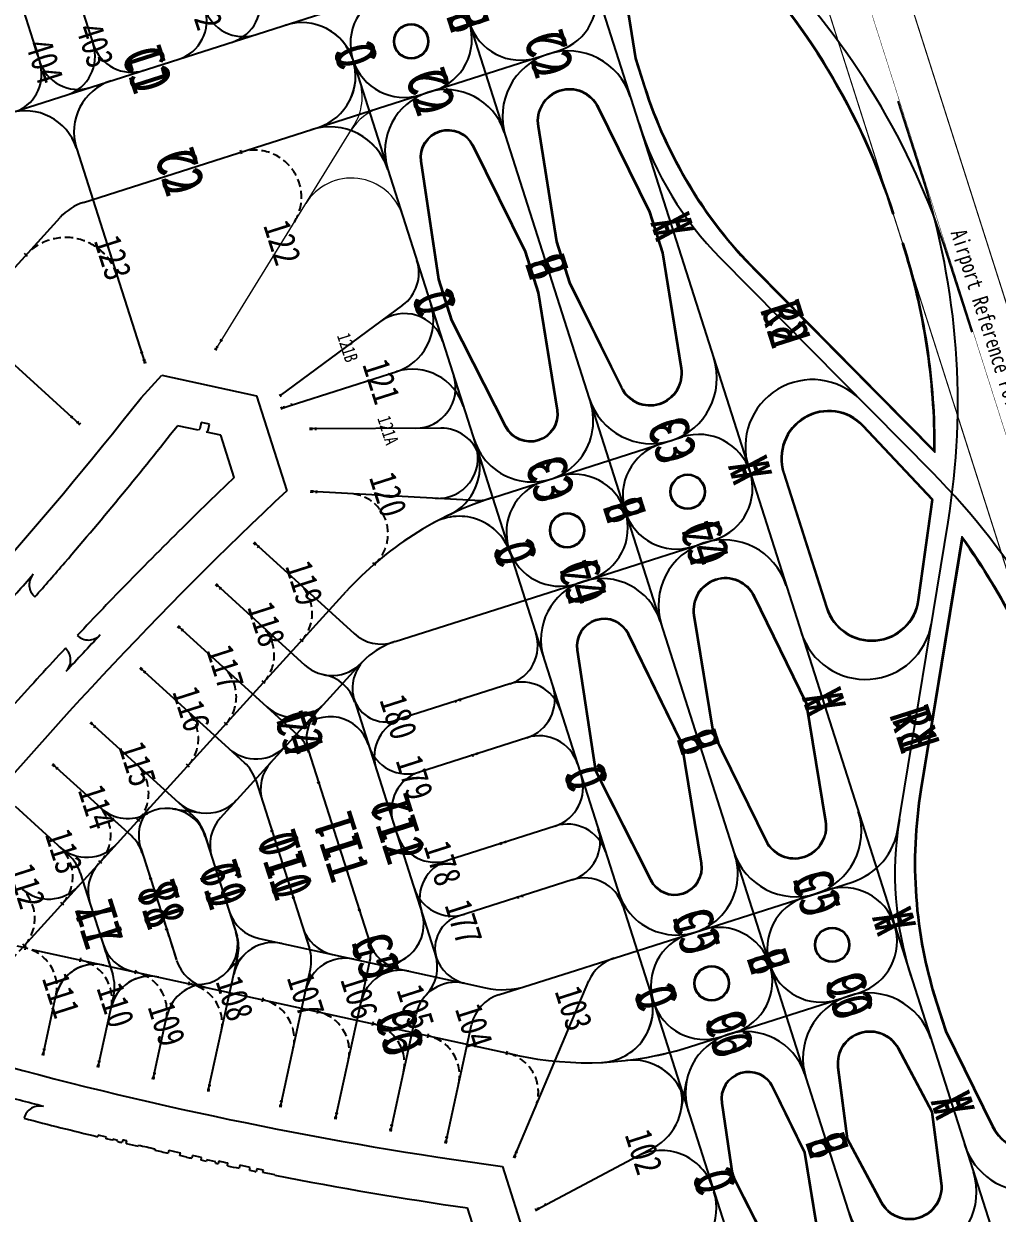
# Model space of a CAD drawing. Header units: millimetres. Extents: x -2014 to 2130, y -3279 to 3021.
# Drawn here: x 282 to 1007, y -108 to 777 of the extents above; entities that cross this region are included whole.
import ezdxf
from ezdxf.enums import TextEntityAlignment as Align

# ---------------------------------------------------------------- set-up
doc = ezdxf.new("R2010")
doc.units = ezdxf.units.MM
for name, pattern in [('DASHED', [19.05, 12.7, -6.35]), ('DASHEDX2', [1.5, 1, -0.5]), ('HIDDEN', [0.375, 0.25, -0.125])]:
    doc.linetypes.add(name, pattern=pattern)
for name, color, linetype in [('MapLayer_ARP', 7, 'Continuous'), ('MapLayer_Axial_GSD_11', 14, 'Continuous'), ('MapLayer_Pushbackline', 6, 'DASHEDX2'), ('MapLayer_Runway_GSD_11', 50, 'Continuous'), ('MapLayer_RunwayAxial', 102, 'Continuous'), ('MapLayer_Stopbar_GSD_11', 1, 'DASHED'), ('MapLayer_Taxiway_GSD_11', 250, 'Continuous'), ('MapLayer_TaxiwayName_GSD_06', 170, 'Continuous'), ('MapLayer_TaxiwayNameWest', 170, 'Continuous'), ('MapLayer_Terminal_GSD_14', 136, 'Continuous')]:
    doc.layers.add(name, color=color, linetype=linetype)
doc.layers.add('MapLayer_ParkingName', color=7, linetype='Continuous', lineweight=0)
doc.styles.add('黑体', font='simhei.ttf', dxfattribs={"width": 0.8})

msp = doc.modelspace()

# ---------------------------------------------------------------- linework, layer by layer
at = {"layer": 'MapLayer_Axial_GSD_11', "ltscale": 0.3}
for p, q in [((301.32, 2077.72), (1381.02, -1305.42)), ((207.29, 2051.65), (1350.92, -1531.79)), ((528.3, 708.67), (680.73, 757.31)), ((527.09, 750.27), (810.61, -138.09)), ((951.49, 662.42), (933.25, 719.58)), ((800.61, 602.87), (958.49, 443.32)), ((988.15, 547.57), (969.9, 604.73)), ((630.88, 424.4), (772.54, 469.61)), ((932.43, 175.07), (970.3, 406.32)), ((644.44, 344.75), (796.87, 393.4)), ((727.75, 83.72), (898.83, 138.32)), ((777.68, 15.68), (904.49, 56.15))]:
    msp.add_line(p, q, dxfattribs=at)
at = {"layer": 'MapLayer_Axial_GSD_11', "ltscale": 0.25}
for p, q in [((284.67, 915.38), (333.62, 762)), ((244.66, 902.61), (293.82, 748.57)), ((257.71, 706.29), (503.98, 784.88)), ((326.44, 644.25), (539.26, 712.16)), ((321.13, 684.54), (351.21, 590.29)), ((181.09, 492.48), (309.02, 633.06)), ((343.26, 615.2), (351.21, 590.29)), ((323.4, 479.06), (194.9, 595.99)), ((351.29, 590.05), (372.12, 524.79)), ((564, 567.71), (472.89, 500.39)), ((473.98, 490.98), (559.7, 518.33)), ((617.82, 422.3), (496.05, 429.12)), ((453.7, 390.78), (527.86, 323.29)), ((282.31, 91.09), (521.99, 354.49)), ((425.43, 359.71), (491.2, 299.86)), ((558.53, 317.33), (644.44, 344.75)), ((397.16, 328.65), (462.94, 268.8)), ((368.9, 297.58), (434.67, 237.73)), ((428.4, 186.26), (532.4, 300.56)), ((643.84, 285.78), (559.06, 258.72)), ((643.84, 285.78), (559.06, 258.72)), ((462.94, 268.8), (482, 251.45)), ((462.94, 268.8), (485.84, 247.95)), ((528.14, 273.36), (588.91, 82.95)), ((331.88, 256.9), (407.99, 187.64)), ((656.61, 245.77), (576.59, 220.23)), ((656.61, 245.77), (576.59, 220.23)), ((434.67, 237.73), (446.3, 227.15)), ((493.89, 235.95), (539.27, 93.77)), ((303.61, 225.84), (339.17, 193.48)), ((454.68, 214.09), (494.64, 88.88)), ((275.35, 194.77), (315.58, 158.16)), ((336.85, 195.6), (361.79, 172.9)), ((392.75, 192.93), (413.95, 189.91, 0)), ((392.75, 192.93), (413.95, 189.91)), ((392.75, 192.93), (413.95, 189.91)), ((677.59, 180.03), (597.57, 154.49)), ((677.59, 180.03), (597.57, 154.49)), ((416.08, 175.53), (440.84, 97.95)), ((416.38, 174.58), (422.01, 156.95)), ((368.96, 163.65), (395.55, 80.34)), ((422.01, 156.95), (440.84, 97.95)), ((323.97, 145.09), (331.18, 122.51)), ((690.36, 140.02), (605.57, 112.96)), ((331.18, 122.51), (340.92, 91.98)), ((340.92, 91.98), (348.13, 69.4)), ((457.1, 96.34), (609.66, 63.07)), ((287.77, 88.22), (341.51, 76.5)), ((419.34, -17.16), (441.27, 83.39)), ((446.51, 84.68), (432.33, 70.67)), ((545.39, 67.41), (566.78, 82.1)), ((693.45, 72.78), (727.75, 83.72)), ((341.35, 76.54), (649.49, 9.36)), ((492.03, 58.02), (495.37, 73.37)), ((533.06, 49.07), (539.66, 79.33)), ((635.53, 54.29), (693.45, 72.78)), ((611.1, 62.76), (625.67, 59.58)), ((647.26, -66.63), (702.83, 64.78)), ((296.24, 9.68), (305.81, 53.58)), ((337.27, 0.74), (348.86, 53.89)), ((473.08, -28.87), (492.03, 58.02)), ((473.08, -28.87), (492.03, 58.02)), ((514.12, -37.82), (533.06, 49.07)), ((378.31, -8.21), (388.55, 38.76)), ((387.88, 35.69), (388.7, 39.46)), ((555.15, -46.77), (574.1, 40.12)), ((596.19, -55.72), (615.34, 32.1)), ((771.52, -31.33), (775.48, -10.15)), ((663.51, -105.64), (750.93, -59.32))]:
    msp.add_line(p, q, dxfattribs=at)
at = {"layer": 'MapLayer_Axial_GSD_11', "lineweight": 0, "ltscale": 0.001}
msp.add_line((424.87, 534.75), (527.94, 701.71), dxfattribs=at)
at = {"layer": 'MapLayer_Axial_GSD_11', "linetype": 'ByBlock', "ltscale": 0.25}
msp.add_line((592.46, 476.24), (495.39, 475.68), dxfattribs=at)
at = {"layer": 'MapLayer_Axial_GSD_11', "ltscale": 0.3}
for centre, radius, start, end in [((668.56, 795.42), 40, 287.7, 107.7), ((651.89, 790.1), 40, 107.7, 287.7), ((445.94, 437.52), 550, 17.7, 44.7), ((575.68, 765.78), 40, 287.7, 107.7), ((565.2, 762.43), 40, 107.7, 287.7), ((488.99, 738.11), 40, 333.13938, 62.26062), ((687.21, 708.21), 48.75, 17.7, 197.7), ((596.44, 682.65), 45.5, 17.7, 197.7), ((978.31, 778.72), 250, 197.7, 224.7), ((509.74, 654.98), 45.5, 17.7, 59.3464), ((427.53, 495.2), 550, 350.7, 17.7), ((749.39, 513.39), 48.75, 197.7, 17.69996), ((869.34, 462.33), 50, 44.7, 197.7), ((660.59, 481.64), 45.5, 197.7, 17.7), ((784.71, 431.5), 40, 287.7, 107.7), ((768.03, 426.18), 40, 107.7, 287.7), ((581.64, 447.79), 40, 333.13938, 17.7), ((567.55, 56.45), 550, 17.7, 44.7), ((681.34, 398.52), 40, 107.7, 287.7), ((691.82, 401.86), 40, 287.7, 107.7), ((706.89, 186.23), 250, 107.7, 110.29014), ((606.29, 370.57), 40, 17.7, 62.26131), ((803.35, 344.29), 48.75, 17.7, 197.7), ((712.58, 318.74), 45.5, 17.7, 197.7), ((908.64, 339.18), 50, 197.7, 350.7), ((857.01, 176.15), 48.75, 197.7, 17.69996), ((883.63, 185.96), 50, 287.7, 352.03858), ((1180.74, 144.4), 250, 170.7, 197.7), ((768.21, 144.4), 45.5, 197.7, 17.7), ((892.33, 94.26), 40, 287.7, 107.7), ((875.66, 88.94), 40, 107.7, 287.7), ((788.97, 61.27), 40, 107.7, 287.7), ((799.45, 64.62), 40, 287.7, 107.7), ((710.5, 44.03), 40, 333.13938, 17.7), ((910.98, 7.05), 48.75, 17.7, 197.7), ((820.2, -18.51), 45.5, 17.7, 197.7), ((701.67, 253.85), 250, 281.52619, 287.7), ((735.46, -34.18), 40, 17.7, 62.26062), ((1030.25, -41.88), 50, 197.7, 350.7), ((942.75, -92.5), 48.75, 197.7, 17.69996)]:
    msp.add_arc(centre, radius, start, end, dxfattribs=at)
at = {"layer": 'MapLayer_Axial_GSD_11', "ltscale": 0.25}
for centre, radius, start, end in [((428.17, 792.18), 30, 287.7, 17.7), ((388.16, 779.41), 30, 287.7, 17.7), ((445.32, 797.65), 30, 197.7, 287.7), ((488.99, 738.11), 40, 287.7, 107.7), ((305.04, 752.88), 30, 287.7, 17.7), ((362.2, 771.12), 30, 197.7, 287.7), ((265.16, 739.68), 30, 294.19831, 17.7), ((322.19, 758.35), 30, 197.7, 287.7), ((359.24, 696.7, -0.77), 40, 107.7, 197.7), ((283.03, 672.38, -0.77), 40, 17.7, 107.7), ((509.74, 654.98), 45.5, 17.7, 107.7), ((338.6, 606.14), 40, 107.7, 137.70001), ((546.17, 591.83), 30, 306.46054, 17.7), ((547.02, 556.27, 0), 40, 287.00122, 17.7), ((565.43, 531.47), 30, 17.7, 126.46054), ((571.34, 480.05, 0), 40, 17.7, 107.00122), ((573.52, 506.13), 30, 270.32972, 17.7), ((592.63, 446.24), 30, 17.7, 90.32972), ((590.19, 453.9), 30, 266.79457, 17.7), ((581.64, 447.79), 40, 295.58788, 17.7), ((706.89, 186.23), 250, 107.7, 137.70001), ((619.49, 452.26), 30, 266.79458, 287.7), ((606.29, 370.57), 40, 17.7, 118.62447), ((548.05, 345.48), 30, 227.70001, 287.7), ((634.72, 314.36), 30, 287.7, 17.7), ((576.78, 260.18), 60, 107.7, 131.95444), ((511.39, 322.05), 30, 227.70001, 317.70001), ((556.72, 282.49), 30, 131.95444, 197.7), ((499.91, 263.16), 30, 17.7, 78.96033), ((652.96, 257.2), 30, 17.7, 107.7), ((647.49, 274.35), 30, 287.7, 17.7), ((551.45, 282.54), 25, 197.7, 287.7), ((483.13, 290.98), 30, 227.70001, 317.70001), ((510.04, 231.41), 30, 17.7, 137.70001), ((522.47, 245.07), 30, 137.7, 197.7), ((572.94, 231.66), 30, 107.7, 197.7), ((465.65, 225.76), 30, 17.7, 47.7), ((454.86, 259.92), 30, 227.70001, 317.70001), ((567.47, 248.81), 30, 197.7, 287.7), ((665.73, 217.19), 30, 17.7, 107.7), ((426.1, 204.97), 30, 17.7, 47.70001), ((488.28, 207.49), 30, 137.70001, 197.7), ((585.71, 191.65), 30, 107.7, 197.7), ((668.47, 208.61), 30, 287.7, 17.7), ((417.3, 219.74), 30, 227.7, 261.89165), ((418.18, 219.61), 30, 261.89166, 317.70001), ((359.36, 215.67), 30, 227.70001, 299.07036), ((388.51, 163.23), 30, 17.7, 137.70001), ((397.45, 173.05), 30, 137.70001, 197.7), ((387.8, 165.46), 30, 17.7, 47.70001), ((450.59, 166.07), 30, 137.7, 197.7), ((686.71, 151.45), 30, 17.7, 107.7), ((681.24, 168.6), 30, 287.7, 17.7), ((341.6, 150.71, -0.71), 30, 17.7, 47.70001), ((588.45, 183.07), 30, 197.7, 287.7), ((328.77, 186.72), 30, 227.70001, 317.70001), ((295.39, 135.97, -0.47), 30, 17.7, 47.70001), ((359.76, 131.63), 30, 137.70001, 197.7), ((606.69, 125.91), 30, 107.7, 197.7), ((300.5, 155.66), 30, 227.70001, 317.70001), ((601.22, 143.06), 30, 197.7, 287.7), ((699.48, 111.44), 30, 17.7, 107.7), ((463.49, 125.65), 30, 197.7, 257.69999), ((549.8, 106.83), 30, 257.69999, 17.7), ((613.17, 89.15), 25, 107.7, 197.7), ((411.25, 92), 30, 257.69999, 17.7), ((411.96, 89.78), 30, 347.69999, 17.7), ((518.21, 113.72), 30, 197.7, 257.69999), ((518.21, 113.72), 30, 197.7, 257.7), ((369.5, 101.11), 30, 197.7, 257.7), ((467.6, 63.34), 30, 77.69999, 167.69999), ((466.06, 79.76), 30, 347.69999, 17.7), ((510.35, 85.72), 30, 347.69999, 17.7), ((567.85, 102.89), 30, 197.7, 257.69999), ((424.22, 89.18), 30, 197.7, 257.7), ((521.34, 51.62), 30, 77.69999, 167.69999), ((559.93, 75.08), 30, 316.43967, 17.7), ((617.49, 92.07), 30, 197.7, 257.69999), ((730.46, 53.1), 30, 107.7, 157.07898), ((335.12, 47.19), 30, 77.69999, 167.69999), ((335.12, 47.19), 30, 77.7, 167.7), ((562.37, 42.68), 30, 77.69999, 167.69999), ((376.15, 38.25), 30, 77.69999, 167.69999), ((376.15, 38.25), 30, 77.7, 167.7), ((319.55, 60.28, -0.47), 30, 347.69999, 17.7), ((417.86, 32.37), 30, 96.32964, 167.69999), ((417.86, 32.37), 30, 96.32966, 167.7), ((603.41, 33.73), 30, 77.69999, 167.69999), ((644.65, 25.71), 30, 107.7, 167.69999), ((638.45, 118.2), 60, 257.69999, 287.7), ((710.5, 44.03), 40, 272.40758, 17.7), ((701.67, 253.85), 250, 257.69999, 287.7), ((735.46, -34.18), 40, 17.7, 96.68954), ((732.2, -23.98), 40, 297.91937, 17.7), ((756.92, -101.42), 40, 17.7, 117.91937), ((757.84, -104.32, 8.51), 40, 287.70037, 17.7)]:
    msp.add_arc(centre, radius, start, end, dxfattribs=at)
at = {"layer": 'MapLayer_Axial_GSD_11', "lineweight": 0, "ltscale": 0.001}
for centre, start, end in [((493.9, 722.72), 328.31424, 17.7), ((559.46, 676.62), 107.7, 148.31424), ((525.94, 622.33), 17.7, 148.31424)]:
    msp.add_arc(centre, 40, start, end, dxfattribs=at)
at = {"layer": 'MapLayer_Pushbackline', "ltscale": 6}
for p, q in [((444.32, 680.28), (443.41, 683.14)), ((284.58, 604.08, -0.53), (282.36, 606.1, -0.53)), ((543.98, 373.9), (541.77, 375.92)), ((490.04, 317.15), (487.82, 319.17)), ((461.78, 286.08), (459.56, 288.09)), ((433.51, 255.01), (431.29, 257.03)), ((405.24, 223.95), (403.03, 225.97)), ((336.85, 195.6), (361.79, 172.9)), ((368.22, 183.29), (366, 185.31)), ((308.58, 164.54), (311.1, 162.24)), ((368.96, 163.65), (395.55, 80.34)), ((339.96, 152.2), (337.74, 154.22)), ((311.7, 121.14), (309.48, 123.16)), ((282.87, 89.25), (253.56, 95.64)), ((282.31, 91.09), (262.12, 68.9)), ((283.43, 90.07), (281.21, 92.09)), ((283.2, 90.75), (282.56, 87.82)), ((340.92, 91.98), (348.13, 69.4)), ((340.92, 91.98), (348.13, 69.4)), ((324.25, 81.84), (323.61, 78.91)), ((365.27, 72.86), (364.63, 69.93)), ((405.17, 64.16), (404.53, 61.23)), ((460.05, 52.19), (459.41, 49.26)), ((501.09, 43.25), (500.45, 40.32)), ((542.12, 34.3), (541.48, 31.37)), ((583.16, 25.35), (582.52, 22.42)), ((641.87, 12.55), (641.23, 9.62))]:
    msp.add_line(p, q, dxfattribs=at)
for centre, radius, start, end in [((453.73, 648.13), 35, 328.31424, 107.7), ((313.11, 578.12, -0.53), 40, 17.7, 137.70001), ((313.11, 578.12, -0.53), 40, 17.7, 58.53103), ((523.2, 397.55), 30, 310.99947, 86.79458), ((466.74, 338.35), 30, 317.7, 47.7), ((438.47, 307.28), 30, 317.7, 47.7), ((410.2, 276.22), 30, 317.70001, 47.70001), ((381.94, 245.16), 30, 317.70001, 47.70001), ((344.92, 204.48), 30, 317.7, 47.7), ((316.66, 173.41), 30, 317.70001, 47.70001), ((288.39, 142.35), 30, 317.7, 47.7), ((260.12, 111.28), 30, 317.7, 47.7), ((276.5, 59.97), 30, 347.69999, 77.69999), ((276.5, 59.97), 30, 347.7, 77.7), ((317.53, 51.03), 30, 347.7, 77.7), ((358.57, 42.08), 30, 347.69999, 77.69999), ((399.6, 33.13), 30, 347.69999, 77.69999), ((399.6, 33.13), 30, 347.7, 77.7), ((453.34, 21.42), 30, 347.69999, 77.69999), ((453.34, 21.42), 30, 347.7, 77.7), ((494.38, 12.47), 30, 347.69999, 77.69999), ((494.38, 12.47), 30, 347.7, 77.7), ((535.41, 3.52), 30, 347.69999, 77.69999), ((535.41, 3.52), 30, 347.7, 77.7), ((576.45, -5.43), 30, 347.69999, 77.69999), ((576.45, -5.43), 30, 347.7, 77.7), ((635.16, -18.23), 30, 337.079, 77.7)]:
    msp.add_arc(centre, radius, start, end, dxfattribs=at)
at = {"layer": 'MapLayer_Runway_GSD_11', "const_width": 0.9}
for points in [[(503.68, 2167.23), (1598.2, -1262.35)], [(446.52, 2148.99), (1541.04, -1280.59)]]:
    msp.add_lwpolyline(points, dxfattribs=at)
at = {"layer": 'MapLayer_RunwayAxial', "const_width": 0.346}
msp.add_lwpolyline([(475.1, 2158.11), (1569.62, -1271.47)], dxfattribs=at)
at = {"layer": 'MapLayer_Stopbar_GSD_11', "linetype": 'Continuous'}
for p, q in [((429.92, 541.03, 3.89), (428.22, 542.09, 3.89)), ((425.7, 534.23, 3.89), (424, 535.29, 3.89)), ((425.7, 534.23, 3.89), (424, 535.29, 3.89)), ((426.76, 535.93, 3.89), (425.06, 536.99, 3.89)), ((426.76, 535.93, 3.89), (425.06, 536.99, 3.89)), ((476.19, 490.66, 3.89), (475.56, 492.56, 3.89)), ((476.19, 490.66), (475.56, 492.56)), ((495.4, 474.68, 0.42), (495.38, 476.68, 0.42)), ((495.4, 474.68, 0.42), (495.38, 476.68, 0.42)), ((496.4, 474.69, 0.42), (496.38, 476.69, 0.42)), ((499.4, 474.71, 0.42), (499.38, 476.71, 0.42)), ((499.4, 474.71, 0.42), (499.38, 476.71, 0.42))]:
    msp.add_line(p, q, dxfattribs=at)
at = {"layer": 'MapLayer_Stopbar_GSD_11', "linetype": 'Continuous', "extrusion": (0.000156938, 0.000499952, 1)}
for p, q in [((429.92, 541.03, 3.89), (428.22, 542.09, 3.89)), ((429.92, 541.03, 3.89), (428.22, 542.09, 3.89)), ((425.7, 534.23, 3.89), (424, 535.29, 3.89)), ((425.7, 534.23, 3.89), (424, 535.29, 3.89))]:
    msp.add_line(p, q, dxfattribs=at)
at = {"layer": 'MapLayer_Stopbar_GSD_11', "linetype": 'Continuous', "extrusion": (0.000377363, 0.000158702, 1)}
for p, q in [((370.64, 532.72, 0), (368.73, 532.11, 0)), ((372.46, 527, 0), (370.56, 526.39, 0)), ((373.07, 525.1, 0), (371.16, 524.49, 0)), ((373.07, 525.1, 0), (371.16, 524.49, 0))]:
    msp.add_line(p, q, dxfattribs=at)
at = {"layer": 'MapLayer_Stopbar_GSD_11', "linetype": 'Continuous', "extrusion": (-0.000276215, 0.000445295, 1)}
for p, q in [((370.65, 532.72, 7.78), (368.74, 532.12, 7.78)), ((370.65, 532.72, 7.78), (368.74, 532.12, 7.78)), ((373.05, 525.09, 7.78), (371.14, 524.49, 7.78))]:
    msp.add_line(p, q, dxfattribs=at)
at = {"layer": 'MapLayer_Stopbar_GSD_11', "linetype": 'Continuous', "extrusion": (-8.73962e-05, -5.94292e-05, 1)}
msp.add_line((473.48, 499.58, 0), (472.29, 501.19, 0), dxfattribs=at)
msp.add_line((473.48, 499.58, 0), (472.29, 501.19, 0), dxfattribs=at)
at = {"layer": 'MapLayer_Stopbar_GSD_11', "linetype": 'Continuous', "extrusion": (0.000442732, 0.000280303, 1)}
for p, q in [((474.28, 490.05, 3.89), (473.66, 491.95, 3.89)), ((481.89, 492.52), (481.27, 494.42))]:
    msp.add_line(p, q, dxfattribs=at)
at = {"layer": 'MapLayer_Stopbar_GSD_11', "linetype": 'Continuous', "extrusion": (-0.000461856, 0.000247529, 1)}
for p, q in [((318.17, 485.19, 3.89), (316.82, 483.72, 3.89)), ((322.59, 481.13, 3.89), (321.24, 479.66, 3.89)), ((322.59, 481.13, 3.89), (321.24, 479.66, 3.89)), ((324.06, 479.78, 3.89), (322.71, 478.31, 3.89))]:
    msp.add_line(p, q, dxfattribs=at)
at = {"layer": 'MapLayer_Stopbar_GSD_11', "linetype": 'Continuous', "extrusion": (-0.002016, 0.005679, 0.999982)}
for p, q in [((496, 428.12, -0.01), (496.11, 430.12, -0.02)), ((496, 428.12, -0.01), (496.11, 430.12, -0.02)), ((496.99, 428.07, -0.01), (497.11, 430.06, -0.02)), ((496.99, 428.07, -0.01), (497.11, 430.06, -0.02)), ((499.99, 427.9, 0), (500.1, 429.9, -0.01)), ((499.99, 427.9, 0), (500.1, 429.9, -0.01))]:
    msp.add_line(p, q, dxfattribs=at)
at = {"layer": 'MapLayer_Stopbar_GSD_11', "linetype": 'Continuous', "extrusion": (-0.000112963, 0.000102789, 1)}
for p, q in [((453.02, 390.04, -0.01), (454.37, 391.52, -0.01)), ((453.02, 390.04, -0.01), (454.37, 391.52, -0.01)), ((453.76, 389.36, -0.01), (455.11, 390.84, -0.01)), ((453.76, 389.36, -0.01), (455.11, 390.84, -0.01)), ((455.98, 387.34, -0.01), (457.33, 388.82, -0.01)), ((455.98, 387.34, -0.01), (457.33, 388.82, -0.01)), ((424.76, 358.97, -0.01), (426.1, 360.45, -0.01)), ((424.76, 358.97, -0.01), (426.1, 360.45, -0.01)), ((425.5, 358.3, -0.01), (426.84, 359.78, -0.01)), ((425.5, 358.3, -0.01), (426.84, 359.78, -0.01)), ((427.71, 356.28, -0.01), (429.06, 357.76, -0.01)), ((427.71, 356.28, -0.01), (429.06, 357.76, -0.01)), ((396.49, 327.91, -0.01), (397.84, 329.39, -0.01)), ((396.49, 327.91, -0.01), (397.84, 329.39, -0.01)), ((397.23, 327.23, -0.01), (398.57, 328.71, -0.01)), ((397.23, 327.23, -0.01), (398.57, 328.71, -0.01)), ((399.45, 325.22, -0.01), (400.79, 326.69, -0.01)), ((399.45, 325.22, -0.01), (400.79, 326.69, -0.01)), ((368.22, 296.84, -0.01), (369.57, 298.32, -0.01)), ((368.22, 296.84, -0.01), (369.57, 298.32, -0.01)), ((368.96, 296.17, -0.01), (370.31, 297.65, -0.01)), ((368.96, 296.17, -0.01), (370.31, 297.65, -0.01)), ((371.18, 294.15, -0.01), (372.53, 295.63, -0.01)), ((371.18, 294.15, -0.01), (372.53, 295.63, -0.01)), ((331.21, 256.16, -0.01), (332.55, 257.64, -0.01)), ((331.21, 256.16, -0.01), (332.55, 257.64, -0.01)), ((331.95, 255.49, -0.01), (333.29, 256.97, -0.01)), ((331.95, 255.49, -0.01), (333.29, 256.97, -0.01)), ((334.16, 253.47, -0.01), (335.51, 254.95, -0.01)), ((334.16, 253.47, -0.01), (335.51, 254.95, -0.01)), ((302.94, 225.1, -0.01), (304.29, 226.58, -0.01)), ((302.94, 225.1, -0.01), (304.29, 226.58, -0.01)), ((303.68, 224.43, -0.01), (305.03, 225.91, -0.01)), ((303.68, 224.43, -0.01), (305.03, 225.91, -0.01)), ((305.9, 222.41, -0.01), (307.24, 223.89, -0.01)), ((305.9, 222.41, -0.01), (307.24, 223.89, -0.01))]:
    msp.add_line(p, q, dxfattribs=at)
at = {"layer": 'MapLayer_Stopbar_GSD_11', "linetype": 'Continuous', "extrusion": (0.100022, 0.031921, 0.994473)}
for p, q in [((606.24, 275.08, -0.23), (606.85, 273.18, -0.23)), ((606.32, 274.85, 0.23), (606.93, 272.95, 0.23)), ((602.98, 273.79, 0.23), (603.59, 271.88, 0.23)), ((615.75, 233.78, 0), (616.36, 231.87, 0)), ((619.09, 234.84, -0.23), (619.7, 232.94, -0.23)), ((640.07, 169.11, -0.23), (640.67, 167.2, -0.23)), ((636.73, 168.04, 0), (637.34, 166.14, 0)), ((649.5, 128.03), (650.11, 126.13)), ((652.83, 129.1), (653.44, 127.19))]:
    msp.add_line(p, q, dxfattribs=at)
at = {"layer": 'MapLayer_Stopbar_GSD_11', "linetype": 'Continuous', "extrusion": (-4.64345e-05, 0.000145499, 1)}
for p, q in [((502.38, 212.66), (500.47, 212.05)), ((377.21, 141.1), (375.3, 140.5))]:
    msp.add_line(p, q, dxfattribs=at)
at = {"layer": 'MapLayer_Stopbar_GSD_11', "linetype": 'Continuous', "extrusion": (4.64345e-05, -0.000145499, 1)}
for p, q in [((467.67, 176.68), (465.77, 176.07)), ((483.56, 126.9), (481.65, 126.29)), ((532.69, 117.67), (530.79, 117.06)), ((389.21, 103.49), (387.3, 102.88))]:
    msp.add_line(p, q, dxfattribs=at)
at = {"layer": 'MapLayer_Stopbar_GSD_11', "linetype": 'Continuous', "extrusion": (-3.25358e-05, -0.000149223, 1)}
for p, q in [((297.21, 9.47), (295.26, 9.9)), ((297.21, 9.47), (295.26, 9.9)), ((297.43, 10.45, 0), (295.47, 10.87, 0)), ((298.06, 13.38, 0), (296.11, 13.8, 0)), ((338.25, 0.52), (336.29, 0.95)), ((338.25, 0.52), (336.29, 0.95)), ((338.46, 1.5, 0), (336.51, 1.93, 0)), ((338.46, 1.5, 0), (336.51, 1.93, 0)), ((339.1, 4.43, 0), (337.15, 4.86, 0)), ((339.1, 4.43, 0), (337.15, 4.86, 0)), ((379.28, -8.42), (377.33, -8)), ((379.28, -8.42), (377.33, -8)), ((379.5, -7.45, 0), (377.54, -7.02, 0)), ((379.5, -7.45, 0), (377.54, -7.02, 0)), ((380.14, -4.52, 0), (378.18, -4.09, 0)), ((380.14, -4.52, 0), (378.18, -4.09, 0)), ((420.32, -17.37, -0.01), (418.37, -16.95, -0.01)), ((420.53, -16.39, -0.01), (418.58, -15.97, -0.01)), ((420.53, -16.39, -0.01), (418.58, -15.97, -0.01)), ((421.17, -13.46, -0.01), (419.22, -13.04, -0.01)), ((421.17, -13.46, -0.01), (419.22, -13.04, -0.01)), ((474.91, -25.18, -0.01), (472.96, -24.75, -0.01)), ((474.91, -25.18, -0.01), (472.96, -24.75, -0.01)), ((474.06, -29.09, -0.01), (472.1, -28.66, -0.01)), ((474.06, -29.09, -0.01), (472.1, -28.66, -0.01)), ((474.27, -28.11, -0.01), (472.32, -27.68, -0.01)), ((474.27, -28.11, -0.01), (472.32, -27.68, -0.01)), ((515.95, -34.13, 0), (513.99, -33.7, 0)), ((515.95, -34.13, 0), (513.99, -33.7, 0)), ((515.09, -38.03), (513.14, -37.61)), ((515.09, -38.03), (513.14, -37.61)), ((515.31, -37.06, 0), (513.35, -36.63, 0)), ((515.31, -37.06, 0), (513.35, -36.63, 0)), ((556.98, -43.07, 0), (555.03, -42.65, 0)), ((556.98, -43.07, 0), (555.03, -42.65, 0)), ((556.13, -46.98), (554.18, -46.55)), ((556.13, -46.98), (554.18, -46.55)), ((556.34, -46, 0), (554.39, -45.58, 0)), ((556.34, -46, 0), (554.39, -45.58, 0)), ((598.02, -52.02), (596.06, -51.59)), ((598.02, -52.02), (596.06, -51.59)), ((597.17, -55.93), (595.21, -55.5)), ((597.17, -55.93), (595.21, -55.5)), ((597.38, -54.95, 0), (595.42, -54.53, 0)), ((597.38, -54.95, 0), (595.42, -54.53, 0))]:
    msp.add_line(p, q, dxfattribs=at)
at = {"layer": 'MapLayer_Stopbar_GSD_11', "linetype": 'Continuous', "extrusion": (-4.31001e-05, -9.65003e-05, 1)}
for p, q in [((648.19, -67.01, 0), (646.33, -66.26, 0)), ((648.19, -67.01, 0), (646.33, -66.26, 0)), ((648.56, -66.08, 0), (646.71, -65.33, 0)), ((648.56, -66.08, 0), (646.71, -65.33, 0)), ((649.68, -63.29), (647.82, -62.55)), ((649.68, -63.29), (647.82, -62.55))]:
    msp.add_line(p, q, dxfattribs=at)
at = {"layer": 'MapLayer_Stopbar_GSD_11', "linetype": 'Continuous', "extrusion": (0.000223135, -0.000343219, 1)}
for p, q in [((663.98, -106.53, 0), (663.04, -104.76, 0)), ((663.98, -106.53, 0), (663.04, -104.76, 0)), ((665.75, -105.59, 0), (664.81, -103.82, 0)), ((665.75, -105.59, 0), (664.81, -103.82, 0)), ((671.05, -102.78, 0), (670.11, -101.01, 0)), ((671.05, -102.78, 0), (670.11, -101.01, 0))]:
    msp.add_line(p, q, dxfattribs=at)
at = {"layer": 'MapLayer_Taxiway_GSD_11', "ltscale": 50}
for p, q in [((369.3, 498.87), (384.65, 515.69)), ((384.65, 515.69), (455.24, 500.3)), ((455.24, 500.3), (477.79, 429.63)), ((638.34, -73.43), (683.02, -213.44))]:
    msp.add_line(p, q, dxfattribs=at)
at = {"layer": 'MapLayer_Taxiway_GSD_11'}
for points in [[(930.02, 635.65, 0.118358), (808.96, 835.53), (785.06, 859.69, 0.729222), (724.77, 829.1), (737.25, 751.25), (744.09, 729.8, 0.118358), (826.44, 593.82), (960.57, 458.28, 0.079226), (936.89, 614.11)], [(808.61, 835.18), (784.7, 859.34, 0.729222), (725.27, 829.18), (737.73, 751.36), (744.57, 729.95, 0.118358), (826.8, 594.17), (960.08, 459.49, 0.07862), (936.41, 613.96)], [(929.54, 635.5, 0.118358), (808.61, 835.18)], [(591.26, 587.05), (578.17, 674.94, -0.855368), (615.89, 686.75), (655.08, 607.42), (664.81, 576.94), (678.81, 489.57, -0.855368), (641.24, 477.34), (600.99, 556.57), (591.26, 587.05)], [(1051.63, 254.59, 0.079226), (980.66, 395.33), (949.85, 207.15, 0.118358), (961.49, 48.6), (968.33, 27.15), (1003.27, -43.53, 0.729222), (1070.13, -33.54), (1075.62, 0, 0.118358), (1058.5, 233.05)], [(1051.15, 254.44, 0.07862), (980.96, 394.06), (950.34, 207.07, 0.118358), (961.97, 48.75), (968.8, 27.34), (1003.72, -43.31, 0.729222), (1069.63, -33.46), (1075.12, 0.08)]]:
    msp.add_lwpolyline(points, format="xyb", dxfattribs=at)
for points in [[(771.94, 520.76), (758.19, 606.7), (748.43, 637.25), (709.87, 715.27, 0.860078), (664.65, 700.84), (678.41, 614.91), (688.17, 584.35), (726.73, 506.33, 0.860078)], [(771.45, 520.68), (757.7, 606.58), (747.97, 637.06), (709.42, 715.05, 0.860078), (665.15, 700.92), (678.9, 615.02), (688.63, 584.54), (727.18, 506.55, 0.860078)], [(590.77, 586.94), (577.68, 674.87, -0.855368), (616.33, 686.97), (655.55, 607.61), (665.3, 577.05), (679.31, 489.65, -0.855368), (640.79, 477.12), (600.52, 556.38)], [(959.09, 423.13), (907.25, 478.03, 0.797884), (847.62, 442.86), (879.66, 342.47, 0.797884), (948.64, 348.35)], [(958.56, 422.96), (906.89, 477.68, 0.797884), (848.1, 443.01), (880.14, 342.62, 0.797884), (948.14, 348.41)], [(780.81, 336.85), (795.17, 249.05), (834.32, 169.16, 0.863009), (879.56, 183.6), (865.2, 271.4), (826.04, 351.28, 0.863009)], [(781.3, 336.93), (795.65, 249.2), (834.77, 169.38, 0.863009), (879.07, 183.52), (864.72, 271.24), (825.59, 351.06, 0.863009)], [(748.39, 139.94, 0.858333), (786.93, 152.47), (772.31, 241.75), (732.51, 322.99, 0.858333), (693.83, 310.88), (707.52, 221.08)], [(748.83, 140.17, 0.858333), (786.43, 152.39), (771.83, 241.6), (732.06, 322.77, 0.858333), (694.32, 310.96), (708, 221.23)], [(888.32, 0.41, -0.833852), (933.3, 14.77), (958.55, -32.61), (965.41, -85.86, -0.833852), (920.43, -100.22), (895.18, -52.84)], [(888.81, 0.47, -0.833852), (932.86, 14.53), (958.07, -32.77), (964.92, -85.92, -0.833852), (920.87, -99.98), (895.67, -52.68)], [(809.44, -80.2), (834.16, -128.78, 0.858015), (872.65, -116.11), (863.76, -62.87), (840.16, -14.31, 0.858015), (801.45, -26.28)], [(809.93, -80.04), (834.61, -128.56, 0.858015), (872.16, -116.19), (863.28, -63.02), (839.71, -14.53, 0.858015), (801.94, -26.2)]]:
    msp.add_lwpolyline(points, format="xyb", close=True, dxfattribs=at)
for centre, radius in [((570.44, 764.1), 13), ((570.44, 764.1), 12.5), ((776.37, 428.84), 13), ((776.37, 428.84), 12.5), ((686.58, 400.19), 13), ((686.58, 400.19), 12.5), ((884, 91.6), 13), ((884, 91.6), 12.5), ((794.21, 62.95), 13), ((794.21, 62.95), 12.5)]:
    msp.add_circle(centre, radius, dxfattribs=at)
at = {"layer": 'MapLayer_Taxiway_GSD_11', "ltscale": 50}
for centre, start, end in [((-1964.08, 2336.33), 314.7, 321.78067), ((2510.8, -1735.49), 133.1975, 140.7), ((1041.28, 2869.11), 254.7, 262.20249)]:
    msp.add_arc(centre, 2970, start, end, dxfattribs=at)
at = {"layer": 'MapLayer_Terminal_GSD_14', "color": 3}
for p, q in [((414.01, 480.46), (412.97, 475.69)), ((420.26, 479.1), (414.01, 480.46)), ((419.28, 474.6), (420.26, 479.1)), ((411.95, 474.57), (396.26, 477.99)), ((412.97, 475.69), (411.95, 474.57)), ((418.04, 473.24), (419.28, 474.6)), ((428.53, 470.95), (418.04, 473.24)), ((438.58, 439.48), (428.53, 470.95)), ((337.21, -50.19), (336.98, -51.26)), ((343.43, -51.68), (337.21, -50.19)), ((343.2, -52.76), (343.43, -51.68)), ((347.97, -53.89), (343.2, -52.76)), ((348.25, -53.08), (348.07, -53.92)), ((351.8, -53.93), (348.25, -53.08)), ((348.07, -53.92), (347.97, -53.89)), ((351.62, -54.76), (351.8, -53.93)), ((351.72, -54.78), (351.62, -54.76)), ((355.72, -53.46), (355.25, -55.61)), ((358.18, -56.3), (358.65, -54.15)), ((367.26, -57.43), (367.04, -58.35)), ((379.54, -61.2), (379.74, -60.27)), ((389.97, -61.28), (389.5, -63.43)), ((398.09, -65.23), (398.54, -63.18)), ((403.18, -66.34), (398.09, -65.23)), ((403.16, -66.44), (403.18, -66.34)), ((407.51, -65.13), (407.05, -67.28)), ((414.36, -66.6), (407.51, -65.13)), ((413.9, -68.76), (414.36, -66.6)), ((418.03, -69.6), (413.9, -68.76)), ((418.26, -68.55), (418.03, -69.6)), ((424.91, -69.96), (418.26, -68.55)), ((424.68, -71.02), (424.91, -69.96)), ((427.09, -69.29), (426.64, -71.44)), ((433.5, -72.87), (433.94, -70.71)), ((442.69, -72.45), (442.21, -74.65)), ((450.43, -74.02), (442.69, -72.45)), ((449.95, -76.22), (450.43, -74.02)), ((455.52, -75.08), (455.09, -77.24)), ((460.38, -76.05), (455.52, -75.08)), ((460.01, -77.76), (460.38, -76.05)), ((468.94, -79.51), (460.01, -77.76)), ((468.84, -79.95), (468.94, -79.51)), ((619.57, -126.79), (612.36, -104.21))]:
    msp.add_line(p, q, dxfattribs=at)
for centre, radius, start, end in [((-1964.08, 2336.33), 3004.1, 320.5445, 321.78592), ((2012.1, -1219.99), 2286.88, 133.47726, 134.62358), ((-1964.08, 2336.33), 3004.1, 319.26815, 320.5445), ((3042.96, -2264.48), 3754.4, 134.62358, 135.60541), ((-1964.08, 2336.33), 3004.1, 318.62294, 319.26815), ((-1964.08, 2336.33), 2992, 318.14611, 318.85189), ((297.97, 359.67), 12.01, 138.87339, 229.17334), ((2190.27, -1429.62), 2561.06, 135.60541, 136.85264), ((2510.8, -1735.49), 2992, 136.54814, 137.25379), ((330.03, 330.5), 12.01, 226.22345, 316.53307), ((2441.25, -1673.07), 2910.65, 136.99092, 138.08739), ((304.75, 303.47), 12, 317.28567, 47.53915), ((-106157.67, -404164.37), 417921.19, 75.2427872, 75.2478411), ((293.7, -40.38), 12, 75.25114, 165.95167), ((1041.28, 2869.11), 3004.1, 255.36096, 256.4409), ((1041.28, 2869.11), 3004.1, 256.72992, 256.79922), ((1041.28, 2869.11), 3001.9, 256.79856, 256.85593), ((1041.28, 2869.11), 3004.1, 256.85655, 257.03012), ((1094.09, 3100.69), 3240.67, 257.03918, 257.2655), ((1044.43, 2883.27), 3018.61, 257.27531, 257.46905), ((1041.28, 2869.11), 3001.9, 257.46915, 257.63662), ((697.46, 1279.82), 1378.04, 257.66892, 257.83442), ((877.42, 2078.89), 2194.87, 258.16019, 258.34301), ((450.4, 44.96), 118.8, 257.49587, 258.46141), ((1041.13, 2868.37), 3003.35, 258.32746, 258.49706), ((1041.28, 2869.11), 3004.1, 258.64774, 258.74759), ((1041.28, 2869.11), 3004.1, 259.01496, 261.79143)]:
    msp.add_arc(centre, radius, start, end, dxfattribs=at)

# ---------------------------------------------------------------- texts
at = {"layer": 'MapLayer_ARP', "style": '黑体', "width": 0.8}
msp.add_text('Airport Reference Point', height=12, rotation=287.7, dxfattribs=at).set_placement((972.05, 621.79))
at = {"layer": 'MapLayer_ParkingName', "color": 3, "style": '黑体', "width": 0.8}
for s, height, p in [('402', 20, (401.79, 802.08)), ('403', 20, (320.6, 773.71)), ('404', 20, (283.1, 761.75)), ('122', 20, (460.14, 626.97)), ('123', 20, (333.97, 615.64)), ('121B', 10, (515.07, 545.09)), ('121', 20, (533.92, 523.51)), ('121A', 10, (545.13, 483.51)), ('120', 20, (538.92, 439.48)), ('119', 20, (476.47, 373.44)), ('118', 20, (448.23, 342.92)), ('117', 20, (417.61, 310.91)), ('116', 20, (392.4, 279.92)), ('180', 20, (546.68, 273.83)), ('115', 20, (352.27, 238.81)), ('179', 20, (558.69, 228.69)), ('114', 20, (322.07, 206.71)), ('113', 20, (297.51, 173.77)), ('178', 20, (579.6, 164.83)), ('112', 20, (269.74, 147.97)), ('177', 20, (595.16, 121.09)), ('111', 20, (295.27, 66.59)), ('110', 20, (335.9, 59.35)), ('108', 20, (424.63, 64.29)), ('107', 20, (477.64, 67.02)), ('106', 20, (517.49, 65.56)), ('105', 20, (559.37, 57.96)), ('103', 20, (677.18, 56.92, 9.07)), ('109', 20, (374, 45.3)), ('104', 20, (602.9, 43.79)), ('102', 20, (729.35, -49.85))]:
    msp.add_text(s, height=height, rotation=287.7, dxfattribs=at).set_placement(p)
at = {"layer": 'MapLayer_TaxiwayName_GSD_06', "color": 7, "style": '黑体', "width": 0.8}
for s, p in [('B', (612.77, 780.44)), ('C', (529.11, 753.74)), ('C2', (585.03, 726.77)), ('B', (671.48, 596.45)), ('C', (587.82, 569.75)), ('C3', (674.06, 438.2)), ('B', (729.31, 415.25)), ('C', (647.77, 383.38)), ('C4', (698.43, 361.83)), ('C4', (487.4, 249.8)), ('B', (784.35, 242.8)), ('C', (700.69, 216.1)), ('C5', (782.93, 101.56)), ('C5', (543.83, 83.04)), ('B', (836.52, 79.32)), ('C', (752.86, 52.62)), ('C6', (561.86, 26.55)), ('C6', (807.26, 25.32)), ('B', (880.21, -57.57)), ('C', (796.55, -84.27))]:
    msp.add_text(s, height=30, rotation=287.7, dxfattribs=at).set_placement(p, align=Align.MIDDLE_CENTER)
at = {"layer": 'MapLayer_TaxiwayName_GSD_06', "color": 7, "linetype": 'HIDDEN', "style": '黑体', "width": 0.8}
for s, p in [('C2', (673.1, 754.88)), ('C1', (373.84, 743.35)), ('C2', (398.17, 667.14)), ('A', (765.08, 626.32)), ('R2', (849.17, 553.95)), ('C3', (764.92, 467.19)), ('A', (822.91, 445.12)), ('C4', (789.29, 390.82)), ('A', (877.94, 272.67)), ('R1', (945.44, 252.29)), ('T12', (560.35, 178.06)), ('T11', (518.43, 164.68)), ('T10', (476.52, 151.3)), ('T9', (430.31, 136.56)), ('C5', (872.48, 130.14)), ('T8', (384.11, 121.81)), ('T7', (337.91, 107.07)), ('A', (930.12, 109.19)), ('C6', (896.81, 53.9)), ('A', (973.8, -27.71))]:
    msp.add_text(s, height=30, rotation=287.69999, dxfattribs=at).set_placement(p, align=Align.MIDDLE_CENTER)
at = {"layer": 'MapLayer_TaxiwayNameWest', "color": 5, "linetype": 'HIDDEN', "style": '黑体', "width": 0.8}
for s, p in [('B', (612.77, 780.44)), ('C2', (673.1, 754.88)), ('C1', (373.84, 743.35)), ('C', (529.11, 753.74)), ('C2', (585.03, 726.77)), ('C2', (398.17, 667.14)), ('A', (765.08, 626.32)), ('B', (671.48, 596.45)), ('C', (587.82, 569.75)), ('R2', (849.17, 553.95)), ('C3', (764.92, 467.19)), ('C3', (674.06, 438.2)), ('A', (822.91, 445.12)), ('B', (729.31, 415.25)), ('C4', (789.29, 390.82)), ('C', (647.77, 383.38)), ('C4', (698.43, 361.83)), ('A', (877.94, 272.67)), ('C4', (487.4, 249.8)), ('R1', (945.44, 252.29)), ('B', (784.35, 242.8)), ('C', (700.69, 216.1)), ('T12', (560.35, 178.06)), ('T11', (518.43, 164.68)), ('T10', (476.52, 151.3)), ('T9', (430.31, 136.56)), ('C5', (872.48, 130.14)), ('T8', (384.11, 121.81)), ('T7', (337.91, 107.07)), ('C5', (782.93, 101.56)), ('A', (930.12, 109.19)), ('C5', (543.83, 83.04)), ('B', (836.52, 79.32)), ('C6', (896.81, 53.9)), ('C', (752.86, 52.62)), ('C6', (561.86, 26.55)), ('C6', (807.26, 25.32)), ('A', (973.8, -27.71)), ('B', (880.21, -57.57)), ('C', (796.55, -84.27))]:
    msp.add_text(s, height=30, rotation=107.7, dxfattribs=at).set_placement(p, align=Align.MIDDLE_CENTER)

doc.saveas('drawing.dxf')
